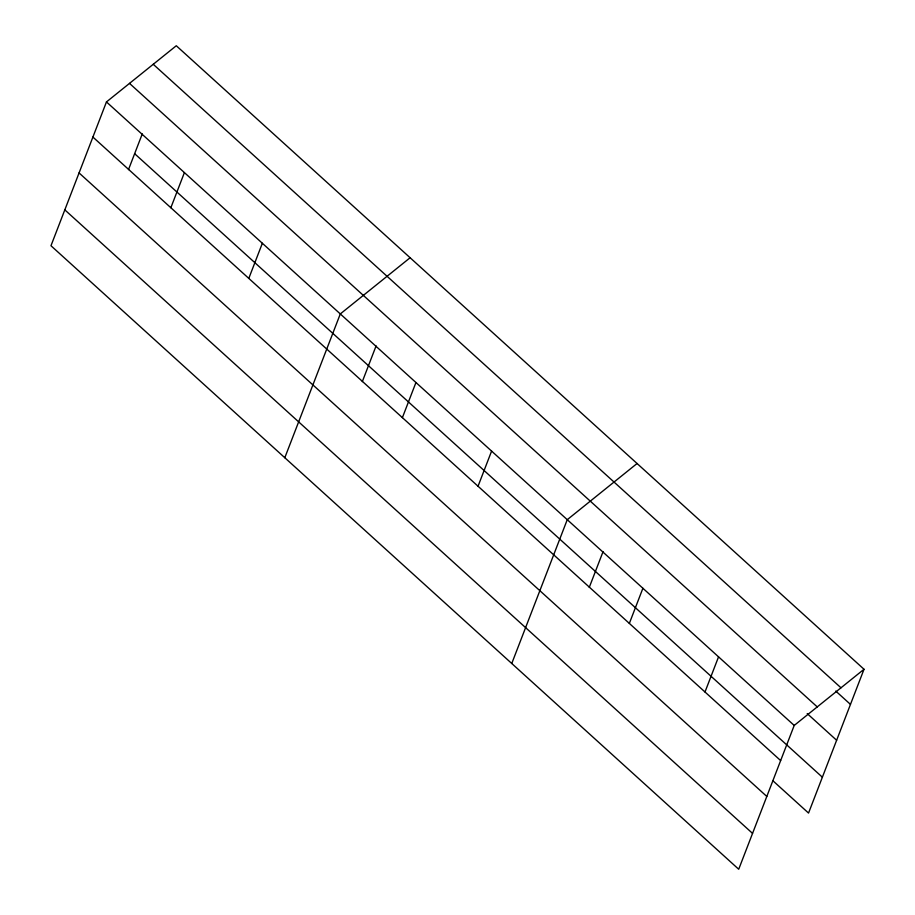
<?xml version="1.0" encoding="UTF-8"?>
<svg xmlns="http://www.w3.org/2000/svg" width="915" height="915" viewBox="0 0 915 915"><rect width="100%" height="100%" fill="white"/><g stroke="black" fill="none" stroke-linecap="round" stroke-linejoin="round"><path stroke-width="1.37" d="M106.46 101.931L50.977 245.735L738.714 869.25L794.209 725.446L864.023 669.265L176.286 45.75L106.46 101.931L794.209 725.446M128.489 169.63L142.271 133.899M170.853 207.728L184.407 172.592M248.8 278.389L262.353 243.264M284.805 457.729L340.3 313.925L410.114 257.744M362.317 381.624L376.099 345.893M402.394 417.64L415.948 382.516M478.042 486.231L491.595 451.095M511.76 663.489L567.254 519.686L637.069 463.505M589.271 587.384L603.054 551.654M629.348 623.401L642.902 588.276M704.996 691.992L718.55 656.856M864.023 669.265L808.54 813.069L772.809 780.678M153.24 64.29L840.988 687.806M835.761 691.065L850.47 704.401M129.507 83.391L817.244 706.906M807.213 713.586L836.63 740.258M134.631 153.686L822.379 777.212M92.907 137.067L780.644 760.582M79.067 172.924L766.804 796.439M64.816 209.867L752.553 833.393"/></g></svg>
